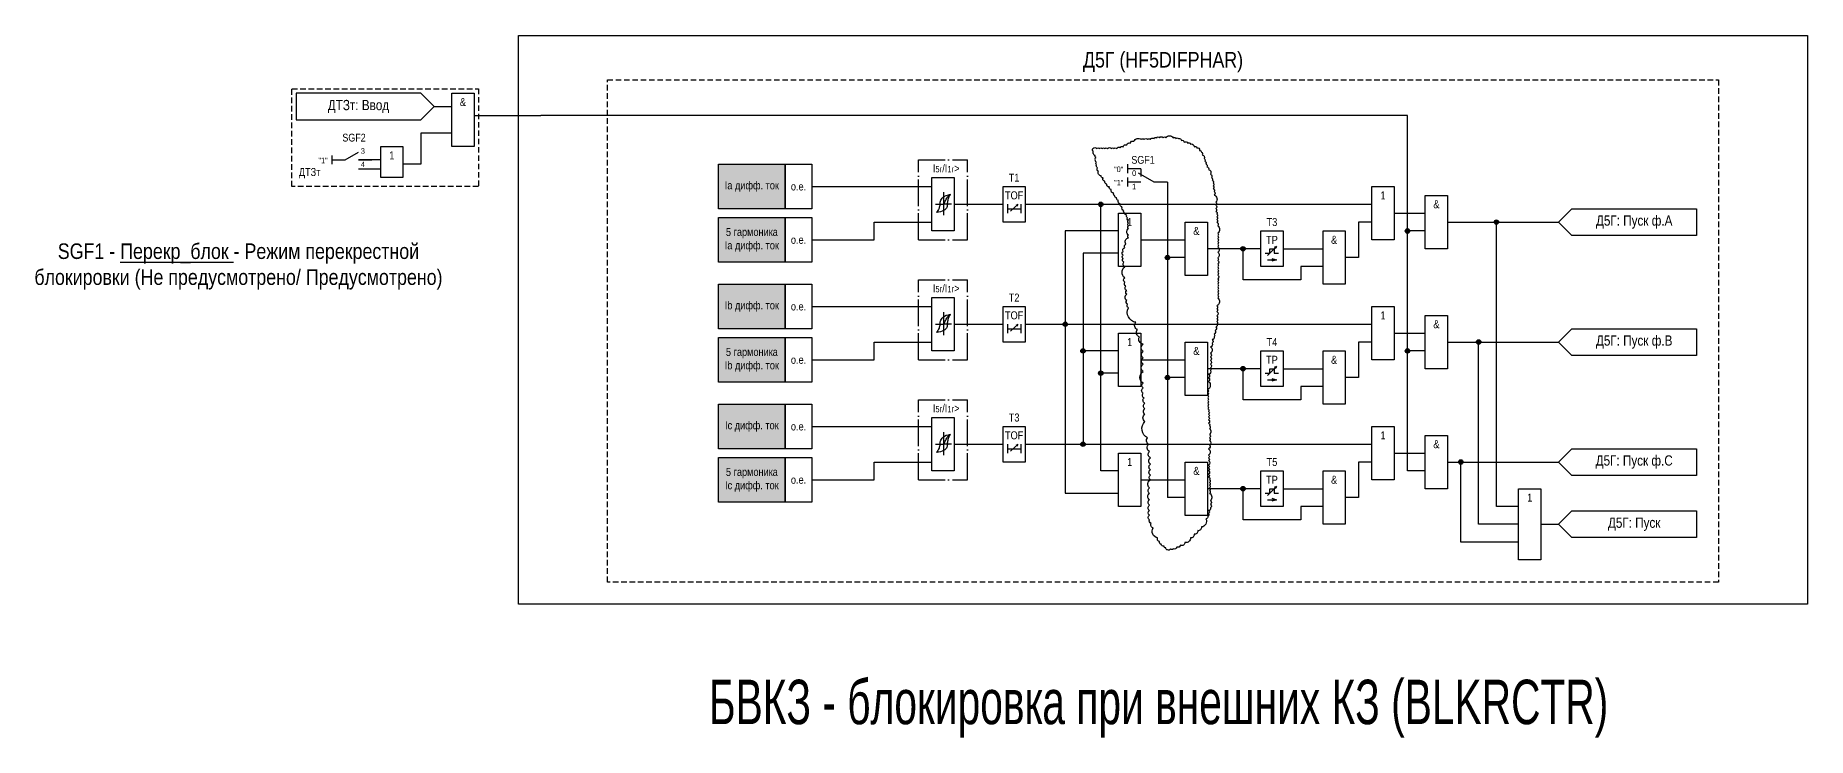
# Model space of a CAD drawing. Header units: millimetres. Extents: x -375 to 2714, y -997 to 626.
# Drawn here: x 144.3 to 543, y -210 to -52 of the extents above; entities that cross this region are included whole.
import ezdxf
from ezdxf.enums import TextEntityAlignment as Align

# ---------------------------------------------------------------- set-up
doc = ezdxf.new("R2010")
doc.units = ezdxf.units.MM
doc.linetypes.add('ACAD_ISO04W100', pattern=[30, 24, -3, 0, -3])
doc.linetypes.add('штриховая2', pattern=[0.375, 0.25, -0.125])
doc.layers.add('invisible', color=10, linetype='Continuous', lineweight=30, plot=False)
doc.layers.add('TEXT', color=7, linetype='Continuous', lineweight=25)
doc.layers.add('Основная', color=7, linetype='Continuous')
doc.styles.add('1.8_Gost_RD', font='ARIALN.TTF', dxfattribs={"height": 1.8})
doc.styles.add('2.5_Gost_RD', font='ARIALN.TTF', dxfattribs={"height": 2.5})
doc.styles.add('3.5_Gost_RD', font='ARIALN.TTF', dxfattribs={"height": 3.5})
doc.styles.add('Вывод', font='ARIALN.TTF', dxfattribs={"height": 2.5})
doc.styles.add('Компонент', font='ARIALN.TTF', dxfattribs={"height": 3.5})

# ---------------------------------------------------------------- blocks, each defined once
blk = doc.blocks.new('*U898')
at = {"layer": 'Основная', "linetype": 'ACAD_ISO04W100', "ltscale": 0.25}
for p, q in [((0, 0), (11, 0)), ((0, -18), (0, 0)), ((11, -18), (11, 0)), ((0, -18), (11, -18))]:
    blk.add_line(p, q, dxfattribs=at)
at = {"layer": 'Основная', "style": 'Компонент'}
blk.add_attdef('ОУ', text='', height=3.5, dxfattribs=at).set_placement((11, 0), align=Align.MIDDLE_CENTER)
blk = doc.blocks.new('Точка')
at = {"ltscale": 100}
h = blk.add_hatch(color=256, dxfattribs=at)
h.dxf.hatch_style = 1
edge = h.paths.add_edge_path()
edge.add_arc((0, 0), 0.5, 0, 360)
blk.add_circle((0, 0), 0.5, dxfattribs=at)
blk = doc.blocks.new('*U958')
at = {"layer": 'Основная', "color": 0}
blk.add_line((0, 0), (7, 4), dxfattribs=at)
at = {"layer": 'Основная', "ltscale": 0.35}
blk.add_line((6, 6), (6, 2.5), dxfattribs=at)
blk = doc.blocks.new('*U1016')
at = {"layer": 'Основная', "color": 0}
for p, q in [((-3, 6), (-9, 6)), ((-3, 0), (-9, 0)), ((9, 0), (3, 0))]:
    blk.add_line(p, q, dxfattribs=at)
at = {"layer": 'Основная', "ltscale": 0.25, "xscale": -1}
blk.add_blockref('*U958', (3, 0), dxfattribs=at)
at = {"layer": 'Основная'}
for tag, height, style, p in [('ОУ', 3.5, 'Компонент', (-2, 10)), ('В1', 2.5, 'Вывод', (-13, 6)), ('В2', 2.5, 'Вывод', (-6, 4)), ('В3', 2.5, 'Вывод', (-6, -2))]:
    blk.add_attdef(tag, text='', height=height, dxfattribs=dict(at, style=style)).set_placement(p, align=Align.MIDDLE_CENTER)
blk = doc.blocks.new('*U956')
at = {"layer": 'Основная', "color": 0}
blk.add_line((0, 0), (6, 3.43), dxfattribs=at)
blk = doc.blocks.new('*U1017')
at = {"layer": 'Основная', "color": 0}
for p, q in [((-9, 0), (-3, 0)), ((3, 0), (9, 0))]:
    blk.add_line(p, q, dxfattribs=at)
at = {"layer": 'Основная', "ltscale": 0.25}
blk.add_blockref('*U956', (-3, 0), dxfattribs=at)
at = {"layer": 'Основная'}
for tag, height, style, p in [('ОУ', 3.5, 'Компонент', (1, 10)), ('В2', 2.5, 'Вывод', (5, 4)), ('В1', 2.5, 'Вывод', (5, -2))]:
    blk.add_attdef(tag, text='', height=height, dxfattribs=dict(at, style=style)).set_placement(p, align=Align.MIDDLE_CENTER)

msp = doc.modelspace()

# ---------------------------------------------------------------- hatches: boundary and pattern name
at = {"ltscale": 100, "true_color": 0xf7941d}
h = msp.add_hatch(color=30, dxfattribs=at)
h.dxf.hatch_style = 1
h.paths.add_polyline_path([(298, -81), (313, -81), (313, -91), (298, -91)])
h = msp.add_hatch(color=30, dxfattribs=at)
h.dxf.hatch_style = 1
h.paths.add_polyline_path([(298, -93), (313, -93), (313, -103), (298, -103)])
h = msp.add_hatch(color=30, dxfattribs=at)
h.dxf.hatch_style = 1
h.paths.add_polyline_path([(298, -108), (313, -108), (313, -118), (298, -118)])
h = msp.add_hatch(color=30, dxfattribs=at)
h.dxf.hatch_style = 1
h.paths.add_polyline_path([(298, -120), (313, -120), (313, -130), (298, -130)])
h = msp.add_hatch(color=30, dxfattribs=at)
h.dxf.hatch_style = 1
h.paths.add_polyline_path([(298, -135), (313, -135), (313, -145), (298, -145)])
h = msp.add_hatch(color=30, dxfattribs=at)
h.dxf.hatch_style = 1
h.paths.add_polyline_path([(298, -147), (313, -147), (313, -157), (298, -157)])

# ---------------------------------------------------------------- linework, layer by layer
at = {"color": 6, "ltscale": 100}
for p, q in [((238, -74), (231, -74)), ((231, -74), (231, -81)), ((211, -79), (211, -81)), ((231, -81), (227, -81))]:
    msp.add_line(p, q, dxfattribs=at)
at = {"ltscale": 100}
for p, q in [((399, -85), (399, -156)), ((421.5, -101.5), (423.5, -99.5)), ((423.5, -99.5), (422.99, -99.75)), ((423.5, -99.5), (423.26, -99.98)), ((420, -100), (408, -100)), ((421.5, -102.5), (423.5, -102.5)), ((425, -100), (434, -100)), ((420, -127), (408, -127)), ((421.5, -128.5), (423.5, -126.5)), ((423.5, -126.5), (422.99, -126.75)), ((423.5, -126.5), (423.26, -126.98)), ((425, -127), (434, -127)), ((421.5, -129.5), (423.5, -129.5)), ((420, -154), (408, -154)), ((421.5, -155.5), (423.5, -153.5)), ((423.5, -153.5), (422.99, -153.75)), ((423.5, -153.5), (423.26, -153.98)), ((425, -154), (434, -154)), ((421.5, -156.5), (423.5, -156.5))]:
    msp.add_line(p, q, dxfattribs=at)
at = {"color": 7, "ltscale": 100}
for p, q in [((363.7, -91.54), (365.37, -90.05)), ((365.37, -90.05), (364.85, -90.27)), ((365.37, -90.05), (365.11, -90.52)), ((363.7, -118.54), (365.37, -117.05)), ((365.37, -117.05), (364.85, -117.27)), ((365.37, -117.05), (365.11, -117.52)), ((363.7, -145.54), (365.37, -144.05)), ((365.37, -144.05), (364.85, -144.27)), ((365.37, -144.05), (365.11, -144.52))]:
    msp.add_line(p, q, dxfattribs=at)
at = {"ltscale": 100}
for points in [[(253, -52), (543, -52), (543, -180), (253, -180)], [(298, -81), (313, -81), (313, -91), (298, -91)], [(313, -81), (319, -81), (319, -91), (313, -91)], [(362, -86), (367, -86), (367, -94), (362, -94)], [(298, -93), (313, -93), (313, -103), (298, -103)], [(313, -93), (319, -93), (319, -103), (313, -103)], [(420, -96), (425, -96), (425, -104), (420, -104)], [(298, -108), (313, -108), (313, -118), (298, -118)], [(313, -108), (319, -108), (319, -118), (313, -118)], [(362, -113), (367, -113), (367, -121), (362, -121)], [(298, -120), (313, -120), (313, -130), (298, -130)], [(313, -120), (319, -120), (319, -130), (313, -130)], [(420, -123), (425, -123), (425, -131), (420, -131)], [(298, -135), (313, -135), (313, -145), (298, -145)], [(313, -135), (319, -135), (319, -145), (313, -145)], [(362, -140), (367, -140), (367, -148), (362, -148)], [(298, -147), (313, -147), (313, -157), (298, -157)], [(313, -147), (319, -147), (319, -157), (313, -157)], [(420, -150), (425, -150), (425, -158), (420, -158)], [(478, -154), (483, -154), (483, -170), (478, -170)]]:
    msp.add_lwpolyline(points, close=True, dxfattribs=at)
at = {"color": 6, "linetype": 'штриховая2', "ltscale": 5}
msp.add_lwpolyline([(202, -64), (244, -64), (244, -86), (202, -86)], close=True, dxfattribs=at)
at = {"color": 6, "ltscale": 100}
for points in [[(234, -68), (231, -65), (203, -65), (203, -71), (231, -71), (234, -68)], [(234, -68), (238, -68)], [(243, -70), (258, -70)], [(211, -80), (214, -80)], [(222, -80), (217, -80)], [(217, -82), (222, -82)]]:
    msp.add_lwpolyline(points, dxfattribs=at)
for points in [[(238, -65), (243, -65), (243, -77), (238, -77)], [(222, -77), (227, -77), (227, -84), (222, -84)]]:
    msp.add_lwpolyline(points, close=True, dxfattribs=at)
at = {"ltscale": 100}
for points in [[(457, -96), (453, -96), (453, -70), (445, -70)], [(363, -90), (363, -92)], [(363, -91), (366, -91)], [(366, -90), (366, -92)], [(367, -90), (445, -90)], [(388, -150), (384, -150), (384, -90)], [(319, -98), (333, -98), (333, -94), (346, -94)], [(445, -94), (442, -94), (442, -102), (439, -102)], [(450, -92), (457, -92)], [(462, -94), (487, -94)], [(478, -158), (473, -158), (473, -94)], [(388, -96), (376, -96), (376, -155), (388, -155)], [(393, -98), (403, -98)], [(457, -123), (453, -123), (453, -96)], [(388, -101), (380, -101), (380, -144)], [(403, -102), (399, -102)], [(434, -104), (429, -104), (429, -107), (416, -107), (416, -100)], [(422.5, -102.17), (423.5, -102.5), (422.5, -102.83)], [(363, -117), (363, -119)], [(363, -118), (366, -118)], [(366, -117), (366, -119)], [(367, -117), (445, -117)], [(450, -119), (457, -119)], [(319, -125), (333, -125), (333, -121), (346, -121)], [(388, -123), (380, -123)], [(445, -121), (442, -121), (442, -129), (439, -129)], [(457, -150), (453, -150), (453, -123)], [(462, -121), (487, -121)], [(478, -162), (469, -162), (469, -121)], [(393, -125), (403, -125)], [(434, -131), (429, -131), (429, -134), (416, -134), (416, -127)], [(388, -128), (384, -128)], [(403, -129), (399, -129)], [(422.5, -129.17), (423.5, -129.5), (422.5, -129.83)], [(363, -144), (363, -146)], [(363, -145), (366, -145)], [(366, -144), (366, -146)], [(367, -144), (445, -144)], [(450, -146), (457, -146)], [(319, -152), (333, -152), (333, -148), (346, -148)], [(388, -150), (385, -150)], [(445, -148), (442, -148), (442, -156), (439, -156)], [(462, -148), (487, -148)], [(478, -166), (465, -166), (465, -148)], [(393, -152), (403, -152)], [(434, -158), (429, -158), (429, -161), (416, -161), (416, -154)], [(403, -156), (399, -156)], [(422.5, -156.17), (423.5, -156.5), (422.5, -156.83)], [(483, -162), (487, -162)]]:
    msp.add_lwpolyline(points, dxfattribs=at)
at = {"color": 7, "ltscale": 100}
for points in [[(421, -101), (422, -101), (422, -100), (423, -100), (423, -101), (424, -101)], [(421, -128), (422, -128), (422, -127), (423, -127), (423, -128), (424, -128)], [(421, -155), (422, -155), (422, -154), (423, -154), (423, -155), (424, -155)]]:
    msp.add_lwpolyline(points, dxfattribs=at)
at = {"layer": 'invisible', "color": 6, "ltscale": 100}
msp.add_line((453, -70), (258, -70), dxfattribs=at)
at = {"layer": 'invisible', "ltscale": 100}
msp.add_lwpolyline([(382.24, -77.47, -0.520567), (383.06, -77.47, -0.520567), (383.06, -77.47, -0.520567), (383.68, -77.47, -0.520567), (383.68, -77.47, -0.520567), (384.29, -77.47, -0.520567), (384.29, -77.47, -0.520567), (384.91, -77.47, -0.520567), (384.91, -77.47, -0.520567), (385.52, -77.47, -0.520567), (385.52, -77.47, -0.520567), (386.34, -77.47, -0.520567), (386.34, -77.47, -0.520567), (386.96, -77.47, -0.520567), (386.96, -77.47, -0.520567), (387.57, -77.47, -0.520567), (387.57, -77.47, -0.520567), (388.39, -77.26, -0.520567), (388.39, -77.26, -0.520567), (389, -77.06, -0.520567), (389, -77.06, -0.520567), (389.82, -76.65, -0.520567), (389.82, -76.65, -0.520567), (390.64, -76.24, -0.520567), (390.64, -76.24, -0.520567), (391.46, -75.83, -0.520567), (391.46, -75.83, -0.520567), (393.1, -75.42, -0.520567), (393.1, -75.42, -0.520567), (393.72, -75.42, -0.520567), (393.72, -75.42, -0.520567), (394.54, -75.42, -0.520567), (394.54, -75.42, -0.520567), (395.15, -75.42, -0.520567), (395.15, -75.42, -0.520567), (395.97, -75.21, -0.520567), (395.97, -75.21, -0.520567), (396.58, -75.01, -0.520567), (396.58, -75.01, -0.520567), (397.2, -75.01, -0.520567), (397.2, -75.01, -0.520567), (398.02, -75.01, -0.520567), (398.02, -75.01, -0.520567), (398.63, -75.01, -0.520567), (398.63, -75.01, -0.520567), (400.27, -75.01, -0.520567), (400.27, -75.01, -0.520567), (400.89, -75.21, -0.520567), (400.89, -75.21, -0.520567), (401.5, -75.21, -0.520567), (401.5, -75.21, -0.520567), (402.12, -75.62, -0.520567), (402.12, -75.62, -0.520567), (402.73, -76.03, -0.520567), (402.73, -76.03, -0.520567), (403.55, -76.24, -0.520567), (403.55, -76.24, -0.520567), (404.17, -76.44, -0.520567), (404.17, -76.44, -0.520567), (404.98, -77.06, -0.520567), (404.98, -77.06, -0.520567), (405.6, -77.26, -0.520567), (405.6, -77.26, -0.520567), (406.21, -77.87, -0.520567), (406.21, -77.87, -0.520567), (406.62, -78.28, -0.520567), (406.62, -78.28, -0.520567), (406.83, -78.9, -0.520567), (406.83, -78.9, -0.520567), (407.24, -79.72, -0.520567), (407.24, -79.72, -0.520567), (407.44, -80.33, -0.520567), (407.44, -80.33, -0.520567), (407.65, -80.95, -0.520567), (407.65, -80.95, -0.520567), (407.85, -81.56, -0.520567), (407.85, -81.56, -0.520567), (408.26, -82.17, -0.520567), (408.26, -82.17, -0.520567), (408.67, -83.2, -0.520567), (408.67, -83.2, -0.520567), (408.88, -84.02, -0.520567), (408.88, -84.02, -0.520567), (409.08, -84.63, -0.520567), (409.08, -84.63, -0.520567), (409.29, -85.24, -0.520567), (409.29, -85.24, -0.520567), (409.29, -85.86, -0.520567), (409.29, -85.86, -0.520567), (409.29, -86.47, -0.520567), (409.29, -86.47, -0.520567), (409.49, -87.09, -0.520567), (409.49, -87.09, -0.520567), (409.49, -87.91, -0.520567), (409.49, -87.91, -0.520567), (409.9, -89.54, -0.520567), (409.9, -89.54, -0.520567), (409.9, -90.16, -0.520567), (409.9, -90.16, -0.520567), (409.9, -90.98, -0.520567), (409.9, -90.98, -0.520567), (409.9, -91.59, -0.520567), (409.9, -91.59, -0.520567), (410.11, -92.2, -0.520567), (410.11, -92.2, -0.520567), (410.11, -92.82, -0.520567), (410.11, -92.82, -0.520567), (410.11, -93.43, -0.520567), (410.11, -93.43, -0.520567), (410.11, -94.05, -0.520567), (410.11, -94.05, -0.520567), (410.31, -94.87, -0.520567), (410.31, -94.87, -0.520567), (410.31, -96.5, -0.520567), (410.31, -96.5, -0.520567), (410.31, -97.12, -0.520567), (410.31, -97.12, -0.520567), (410.31, -97.73, -0.520567), (410.31, -97.73, -0.520567), (410.31, -98.35, -0.520567), (410.31, -98.35, -0.520567), (410.31, -98.96, -0.520567), (410.31, -98.96, -0.520567), (410.31, -99.57, -0.520567), (410.31, -99.57, -0.520567), (410.31, -100.8, -0.520567), (410.31, -100.8, -0.520567), (410.31, -102.03, -0.520567), (410.31, -102.03, -0.520567), (410.31, -102.64, -0.520567), (410.31, -102.64, -0.520567), (410.31, -103.46, -0.520567), (410.31, -103.46, -0.520567), (410.31, -104.08, -0.520567), (410.31, -104.08, -0.520567), (410.31, -104.69, -0.520567), (410.31, -104.69, -0.520567), (410.31, -105.31, -0.520567), (410.31, -105.31, -0.520567), (410.31, -105.92, -0.520567), (410.31, -105.92, -0.520567), (410.31, -106.74, -0.520567), (410.31, -106.74, -0.520567), (410.31, -107.35, -0.520567), (410.31, -107.35, -0.520567), (410.31, -107.97, -0.520567), (410.31, -107.97, -0.520567), (410.31, -108.58, -0.520567), (410.31, -108.58, -0.520567), (410.31, -109.19, -0.520567), (410.31, -109.19, -0.520567), (410.31, -109.81, -0.520567), (410.31, -109.81, -0.520567), (410.31, -110.42, -0.520567), (410.31, -110.42, -0.520567), (410.31, -111.04, -0.520567), (410.31, -111.04, -0.520567), (410.11, -112.88, -0.520567), (410.11, -112.88, -0.520567), (410.11, -113.49, -0.520567), (410.11, -113.49, -0.520567), (410.11, -114.11, -0.520567), (410.11, -114.11, -0.520567), (410.11, -115.13, -0.520567), (410.11, -115.13, -0.520567), (410.11, -115.74, -0.520567), (410.11, -115.74, -0.520567), (410.11, -116.36, -0.520567), (410.11, -116.36, -0.520567), (410.11, -116.97, -0.520567), (410.11, -116.97, -0.520567), (409.9, -117.59, -0.520567), (409.9, -117.59, -0.520567), (409.7, -118.41, -0.520567), (409.7, -118.41, -0.520567), (409.49, -119.22, -0.520567), (409.49, -119.22, -0.520567), (409.49, -119.84, -0.520567), (409.49, -119.84, -0.520567), (409.08, -120.45, -0.520567), (409.08, -120.45, -0.520567), (409.08, -121.27, -0.520567), (409.08, -121.27, -0.520567), (408.67, -122.09, -0.520567), (408.67, -122.09, -0.520567), (408.67, -123.52, -0.520567), (408.67, -123.52, -0.520567), (408.67, -124.34, -0.520567), (408.67, -124.34, -0.520567), (408.67, -125.16, -0.520567), (408.67, -125.16, -0.520567), (408.67, -125.98, -0.520567), (408.67, -125.98, -0.520567), (408.67, -126.8, -0.520567), (408.67, -126.8, -0.520567), (408.67, -127.41, -0.520567), (408.67, -127.41, -0.520567), (408.26, -128.23, -0.520567), (408.26, -128.23, -0.520567), (408.26, -129.05, -0.520567), (408.26, -129.05, -0.520567), (408.26, -129.87, -0.520567), (408.26, -129.87, -0.520567), (408.06, -131.71, -0.520567), (408.06, -131.71, -0.520567), (408.06, -132.33, -0.520567), (408.06, -132.33, -0.520567), (408.06, -132.94, -0.520567), (408.06, -132.94, -0.520567), (408.06, -133.55, -0.520567), (408.06, -133.55, -0.520567), (408.06, -134.17, -0.520567), (408.06, -134.17, -0.520567), (408.06, -134.78, -0.520567), (408.06, -134.78, -0.520567), (408.06, -135.4, -0.520567), (408.06, -135.4, -0.520567), (408.06, -136.01, -0.520567), (408.06, -136.01, -0.520567), (408.26, -136.62, -0.520567), (408.26, -136.62, -0.520567), (408.26, -137.24, -0.520567), (408.26, -137.24, -0.520567), (408.26, -137.85, -0.520567), (408.26, -137.85, -0.520567), (408.26, -138.47, -0.520567), (408.26, -138.47, -0.520567), (408.26, -139.29, -0.520567), (408.26, -139.29, -0.520567), (408.47, -139.9, -0.520567), (408.47, -139.9, -0.520567), (408.47, -140.51, -0.520567), (408.47, -140.51, -0.520567), (408.47, -141.74, -0.520567), (408.47, -141.74, -0.520567), (408.47, -142.56, -0.520567), (408.47, -142.56, -0.520567), (408.47, -143.18, -0.520567), (408.47, -143.18, -0.520567), (408.47, -144.2, -0.520567), (408.47, -144.2, -0.520567), (408.26, -145.02, -0.520567), (408.26, -145.02, -0.520567), (408.26, -146.45, -0.520567), (408.26, -146.45, -0.520567), (408.26, -147.06, -0.520567), (408.26, -147.06, -0.520567), (408.26, -147.68, -0.520567), (408.26, -147.68, -0.520567), (408.26, -148.7, -0.520567), (408.26, -148.7, -0.520567), (408.26, -149.32, -0.520567), (408.26, -149.32, -0.520567), (408.26, -149.93, -0.520567), (408.26, -149.93, -0.520567), (408.26, -150.75, -0.520567), (408.26, -150.75, -0.520567), (408.26, -151.36, -0.520567), (408.26, -151.36, -0.520567), (408.47, -151.98, -0.520567), (408.47, -151.98, -0.520567), (408.47, -152.59, -0.520567), (408.47, -152.59, -0.520567), (408.47, -153.21, -0.520567), (408.47, -153.21, -0.520567), (408.47, -153.82, -0.520567), (408.47, -153.82, -0.520567), (408.47, -154.43, -0.520567), (408.47, -154.43, -0.520567), (408.47, -155.05, -0.520567), (408.47, -155.05, -0.520567), (408.67, -156.69, -0.520567), (408.67, -156.69, -0.520567), (408.67, -157.5, -0.520567), (408.67, -157.5, -0.520567), (408.67, -158.32, -0.520567), (408.67, -158.32, -0.520567), (408.26, -158.94, -0.520567), (408.26, -158.94, -0.520567), (408.26, -159.55, -0.520567), (408.26, -159.55, -0.520567), (408.06, -160.17, -0.520567), (408.06, -160.17, -0.520567), (407.65, -160.78, -0.520567), (407.65, -160.78, -0.520567), (406.62, -162.62, -0.520567), (406.62, -162.62, -0.520567), (405.8, -163.44, -0.520567), (405.8, -163.44, -0.520567), (404.98, -164.26, -0.520567), (404.98, -164.26, -0.520567), (404.17, -165.08, -0.520567), (404.17, -165.08, -0.520567), (402.94, -166.1, -0.520567), (402.94, -166.1, -0.520567), (401.91, -166.72, -0.520567), (401.91, -166.72, -0.520567), (401.09, -167.13, -0.520567), (401.09, -167.13, -0.520567), (400.27, -167.54, -0.520567), (400.27, -167.54, -0.520567), (399.66, -167.54, -0.520567), (399.66, -167.54, -0.520567), (399.04, -167.74, -0.520567), (399.04, -167.74, -0.520567), (398.63, -167.33, -0.520567), (398.63, -167.33, -0.520567), (398.22, -166.92, -0.520567), (398.22, -166.92, -0.520567), (397.61, -166.51, -0.520567), (397.61, -166.51, -0.520567), (397.2, -165.9, -0.520567), (397.2, -165.9, -0.520567), (396.79, -165.08, -0.520567), (396.79, -165.08, -0.520567), (395.77, -162.83, -0.520567), (395.77, -162.83, -0.520567), (395.36, -161.8, -0.520567), (395.36, -161.8, -0.520567), (394.95, -160.98, -0.520567), (394.95, -160.98, -0.520567), (394.95, -159.96, -0.520567), (394.95, -159.96, -0.520567), (394.95, -158.94, -0.520567), (394.95, -158.94, -0.520567), (394.95, -157.71, -0.520567), (394.95, -157.71, -0.520567), (394.95, -156.48, -0.520567), (394.95, -156.48, -0.520567), (394.95, -155.05, -0.520567), (394.95, -155.05, -0.520567), (394.95, -153.82, -0.520567), (394.95, -153.82, -0.520567), (395.15, -151.98, -0.520567), (395.15, -151.98, -0.520567), (395.15, -150.95, -0.520567), (395.15, -150.95, -0.520567), (395.15, -149.73, -0.520567), (395.15, -149.73, -0.520567), (395.15, -148.5, -0.520567), (395.15, -148.5, -0.520567), (395.15, -147.06, -0.520567), (395.15, -147.06, -0.520567), (394.95, -145.63, -0.520567), (394.95, -145.63, -0.520567), (394.74, -143.99, -0.520567), (394.74, -143.99, -0.520567), (394.54, -142.56, -0.520567), (394.54, -142.56, -0.520567), (393.92, -138.88, -0.520567), (393.92, -138.88, -0.520567), (393.92, -137.24, -0.520567), (393.92, -137.24, -0.520567), (393.92, -136.01, -0.520567), (393.92, -136.01, -0.520567), (393.92, -134.78, -0.520567), (393.92, -134.78, -0.520567), (393.72, -133.55, -0.520567), (393.72, -133.55, -0.520567), (393.51, -132.53, -0.520567), (393.51, -132.53, -0.520567), (393.51, -131.3, -0.520567), (393.51, -131.3, -0.520567), (393.51, -130.28, -0.520567), (393.51, -130.28, -0.520567), (393.51, -127.62, -0.520567), (393.51, -127.62, -0.520567), (393.51, -125.98, -0.520567), (393.51, -125.98, -0.520567), (393.51, -124.55, -0.520567), (393.51, -124.55, -0.520567), (393.51, -123.11, -0.520567), (393.51, -123.11, -0.520567), (393.51, -121.48, -0.520567), (393.51, -121.48, -0.520567), (392.69, -119.84, -0.520567), (392.69, -119.84, -0.520567), (392.28, -118.2, -0.520567), (392.28, -118.2, -0.520567), (391.87, -116.56, -0.520567), (391.87, -116.56, -0.520567), (390.23, -113.29, -0.520567), (390.23, -113.29, -0.520567), (390.03, -112.47, -0.520567), (390.03, -112.47, -0.520567), (389.82, -111.65, -0.520567), (389.82, -111.65, -0.520567), (389.82, -110.22, -0.520567), (389.82, -110.22, -0.520567), (389.82, -109.4, -0.520567), (389.82, -109.4, -0.520567), (389.62, -108.38, -0.520567), (389.62, -108.38, -0.520567), (389.41, -107.56, -0.520567), (389.41, -107.56, -0.520567), (389.41, -106.53, -0.520567), (389.41, -106.53, -0.520567), (389.41, -104.08, -0.520567), (389.41, -104.08, -0.520567), (389.21, -103.05, -0.520567), (389.21, -103.05, -0.520567), (389, -102.23, -0.520567), (389, -102.23, -0.520567), (389, -101.42, -0.520567), (389, -101.42, -0.520567), (389, -100.6, -0.520567), (389, -100.6, -0.520567), (389.41, -99.78, -0.520567), (389.41, -99.78, -0.520567), (389.62, -98.96, -0.520567), (389.62, -98.96, -0.520567), (390.23, -97.53, -0.520567), (390.23, -97.53, -0.520567), (390.23, -96.91, -0.520567), (390.23, -96.91, -0.520567), (390.23, -95.48, -0.520567), (390.23, -95.48, -0.520567), (390.23, -94.87, -0.520567), (390.23, -94.87, -0.520567), (390.23, -94.25, -0.520567), (390.23, -94.25, -0.520567), (390.23, -93.64, -0.520567), (390.23, -93.64, -0.520567), (390.03, -93.02, -0.520567), (390.03, -93.02, -0.520567), (389.82, -92.41, -0.520567), (389.82, -92.41, -0.520567), (389.41, -92, -0.520567), (389.41, -92, -0.520567), (389.21, -91.39, -0.520567), (389.21, -91.39, -0.520567), (388.8, -90.57, -0.520567), (388.8, -90.57, -0.520567), (388.39, -89.95, -0.520567), (388.39, -89.95, -0.520567), (387.98, -89.13, -0.520567), (387.98, -89.13, -0.520567), (387.57, -88.52, -0.520567), (387.57, -88.52, -0.520567), (387.16, -88.11, -0.520567), (387.16, -88.11, -0.520567), (386.96, -87.5, -0.520567), (386.96, -87.5, -0.520567), (386.34, -86.68, -0.520567), (386.34, -86.68, -0.520567), (385.93, -86.06, -0.520567), (385.93, -86.06, -0.520567), (385.32, -85.45, -0.520567), (385.32, -85.45, -0.520567), (384.91, -84.83, -0.520567), (384.91, -84.83, -0.520567), (384.5, -84.02, -0.520567), (384.5, -84.02, -0.520567), (384.09, -83.61, -0.520567), (384.09, -83.61, -0.520567), (383.47, -82.58, -0.520567), (383.47, -82.58, -0.520567), (383.27, -81.76, -0.520567), (383.27, -81.76, -0.520567), (383.06, -81.15, -0.520567), (383.06, -81.15, -0.520567), (383.06, -80.54, -0.520567), (383.06, -80.54, -0.520567), (382.8, -79.97, -0.520567), (382.8, -79.97, -0.520567), (382.96, -79.47, -0.520567), (382.96, -79.47, -0.520567), (382.77, -79, -0.520567), (382.77, -79, -0.520567), (382.39, -78.65, -0.520567), (382.39, -78.65, -0.520567), (382.39, -78.15, -0.520567), (382.39, -78.15, -0.520567)], format="xyb", close=True, dxfattribs=at)
at = {"layer": 'Основная', "ltscale": 100}
for p, q in [((390, -81), (390, -83)), ((346, -85.5), (346, -84)), ((346, -84), (351, -84)), ((346, -93), (346, -85)), ((351, -84), (351, -90)), ((390, -84), (390, -86)), ((351, -90), (362, -90)), ((351, -90), (351, -96)), ((346, -96), (346, -93)), ((351, -96), (346, -96)), ((346, -112.5), (346, -111)), ((346, -111), (351, -111)), ((351, -111), (351, -117)), ((346, -120), (346, -112)), ((351, -117), (362, -117)), ((351, -117), (351, -123)), ((346, -123), (346, -120)), ((351, -123), (346, -123)), ((346, -139.5), (346, -138)), ((346, -138), (351, -138)), ((346, -147), (346, -139)), ((351, -138), (351, -144)), ((346, -150), (346, -147)), ((351, -144), (362, -144)), ((351, -144), (351, -150)), ((351, -150), (346, -150))]:
    msp.add_line(p, q, dxfattribs=at)
at = {"layer": 'Основная', "color": 7, "ltscale": 100}
for p, q in [((319, -86), (346, -86)), ((346.79, -90), (348.6, -90)), ((350.42, -90), (348.6, -90)), ((319, -113), (346, -113)), ((346.79, -117), (348.6, -117)), ((350.42, -117), (348.6, -117)), ((319, -140), (346, -140)), ((346.79, -144), (348.6, -144)), ((350.42, -144), (348.6, -144))]:
    msp.add_line(p, q, dxfattribs=at)
at = {"layer": 'Основная'}
for p, q in [((348.6, -87.28), (348.6, -92.48)), ((348.6, -114.28), (348.6, -119.48)), ((348.6, -141.28), (348.6, -146.48))]:
    msp.add_line(p, q, dxfattribs=at)
at = {"layer": 'Основная', "linetype": 'штриховая2', "ltscale": 5}
msp.add_lwpolyline([(273, -62), (523, -62), (523, -175), (273, -175)], close=True, dxfattribs=at)
at = {"layer": 'Основная', "ltscale": 100}
for points in [[(445, -86), (450, -86), (450, -98), (445, -98)], [(457, -88), (462, -88), (462, -100), (457, -100)], [(518, -91), (518, -97), (490, -97), (487, -94), (490, -91)], [(388, -92), (393, -92), (393, -104), (388, -104)], [(403, -94), (408, -94), (408, -106), (403, -106)], [(434, -96), (439, -96), (439, -108), (434, -108)], [(445, -113), (450, -113), (450, -125), (445, -125)], [(457, -115), (462, -115), (462, -127), (457, -127)], [(388, -119), (393, -119), (393, -131), (388, -131)], [(518, -118), (518, -124), (490, -124), (487, -121), (490, -118)], [(403, -121), (408, -121), (408, -133), (403, -133)], [(434, -123), (439, -123), (439, -135), (434, -135)], [(445, -140), (450, -140), (450, -152), (445, -152)], [(457, -142), (462, -142), (462, -154), (457, -154)], [(388, -146), (393, -146), (393, -158), (388, -158)], [(518, -145), (518, -151), (490, -151), (487, -148), (490, -145)], [(403, -148), (408, -148), (408, -160), (403, -160)], [(434, -150), (439, -150), (439, -162), (434, -162)], [(518, -159), (518, -165), (490, -165), (487, -162), (490, -159)]]:
    msp.add_lwpolyline(points, close=True, dxfattribs=at)
at = {"layer": 'Основная'}
for points in [[(347.8, -90.08), (347.6, -90.87), (347, -91.88)], [(349.48, -90.08), (349.25, -90.87), (348.76, -91.33), (347, -91.88)], [(347.8, -90.08), (347.95, -89.29), (348.44, -88.46), (350.2, -87.74)], [(348.6, -90), (349, -89.28), (349.47, -88.4), (350.2, -87.74)], [(349.48, -90.08), (349.6, -89.29), (349.81, -88.46), (350.2, -87.74)], [(347.8, -117.08), (347.95, -116.29), (348.44, -115.46), (350.2, -114.74)], [(348.6, -117), (349, -116.28), (349.47, -115.4), (350.2, -114.74)], [(349.48, -117.08), (349.6, -116.29), (349.81, -115.46), (350.2, -114.74)], [(347.8, -117.08), (347.6, -117.87), (347, -118.88)], [(349.48, -117.08), (349.25, -117.87), (348.76, -118.33), (347, -118.88)], [(347.8, -144.08), (347.95, -143.29), (348.44, -142.46), (350.2, -141.74)], [(348.6, -144), (349, -143.28), (349.47, -142.4), (350.2, -141.74)], [(349.48, -144.08), (349.6, -143.29), (349.81, -142.46), (350.2, -141.74)], [(347.8, -144.08), (347.6, -144.87), (347, -145.88)], [(349.48, -144.08), (349.25, -144.87), (348.76, -145.33), (347, -145.88)]]:
    msp.add_spline(points, degree=3, dxfattribs=at)

# ---------------------------------------------------------------- block references
at = {"color": 6, "ltscale": 100, "xscale": 0.5, "yscale": 0.5, "zscale": 0.5}
msp.add_blockref('*U1017', (215.5, -80), dxfattribs=at).add_auto_attribs({'ОУ': 'SGF2', 'В1': '4', 'В2': '3'})
at = {"layer": 'Основная', "ltscale": 0.25}
ref = msp.add_blockref('*U1016', (394.5, -85), dxfattribs=dict(at, xscale=0.5, yscale=0.5, zscale=0.5))
ref.add_attrib('ОУ', 'SGF1', dxfattribs={"height": 1.75, "style": 'Компонент'}).set_placement((393.5, -80), align=Align.MIDDLE_CENTER)
ref.add_attrib('В2', '0', dxfattribs={"height": 1.25, "style": 'Вывод'}).set_placement((391.5, -83), align=Align.MIDDLE_CENTER)
ref.add_attrib('В3', '1', dxfattribs={"height": 1.25, "style": 'Вывод'}).set_placement((391.5, -86), align=Align.MIDDLE_CENTER)
for p in [(343, -80), (343, -107), (343, -134)]:
    msp.add_blockref('*U898', p, dxfattribs=at)
at = {"layer": 'Основная', "ltscale": 100}
for p in [(384, -90), (453, -96), (473, -94), (416, -100), (399, -102), (376, -117), (380, -123), (453, -123), (469, -121), (384, -128), (416, -127), (399, -129), (380, -144), (465, -148), (465, -148), (416, -154)]:
    msp.add_blockref('Точка', p, dxfattribs=at)

# ---------------------------------------------------------------- texts
at = {"color": 30, "ltscale": 100, "attachment_point": 5}
for s, insert, char_height, width, style in [('\\pt108.5;Д5Г (HF5DIFPHAR)', (398, -58), 3.5, 250, '3.5_Gost_RD'), ('ДТЗт', (206, -83), 1.8, 8, '2.5_Gost_RD'), ('SGF1 - {\\LПерекр_блок} - Режим перекрестной блокировки (Не предусмотрено/ Предусмотрено)', (190, -104), 3.5, 97.0715, '3.5_Gost_RD'), ('{\\W0.8;\\C3;БВКЗ - блокировка при внешних КЗ (BLKRCTR)}', (397, -203.5), 10, 290, '3.5_Gost_RD')]:
    msp.add_mtext(s, dxfattribs=dict(at, insert=insert, char_height=char_height, width=width, style=style))
at = {"color": 6, "ltscale": 100, "char_height": 1.8, "width": 5, "attachment_point": 5, "style": '2.5_Gost_RD'}
for s, insert in [('&', (240.5, -67)), ('1', (224.5, -79))]:
    msp.add_mtext(s, dxfattribs=dict(at, insert=insert))
at = {"color": 6, "ltscale": 100, "insert": (208, -79.5), "char_height": 1.25, "attachment_point": 1, "style": '3.5_Gost_RD'}
msp.add_mtext_dynamic_manual_height_columns('"1"', width=2, gutter_width=17.5, heights=[0], dxfattribs=at)
at = {"ltscale": 100, "char_height": 1.8, "attachment_point": 5}
for s, insert, width, style in [('T1', (364.5, -84), 5, '2.5_Gost_RD'), ('Ia дифф. ток', (305.5, -86), 15, '1.8_Gost_RD'), ('о.е.', (316, -86), 6, '1.8_Gost_RD'), ('TOF', (364.5, -88), 5, '2.5_Gost_RD'), ('5 гармоника\\PIa дифф. ток', (305.5, -98), 15, '1.8_Gost_RD'), ('T3', (422.5, -94), 5, '2.5_Gost_RD'), ('о.е.', (316, -98), 6, '1.8_Gost_RD'), ('TP', (422.5, -98), 5, '2.5_Gost_RD'), ('T2', (364.5, -111), 5, '2.5_Gost_RD'), ('Ib дифф. ток', (305.5, -113), 15, '1.8_Gost_RD'), ('о.е.', (316, -113), 6, '1.8_Gost_RD'), ('TOF', (364.5, -115), 5, '2.5_Gost_RD'), ('5 гармоника\\PIb дифф. ток', (305.5, -125), 15, '1.8_Gost_RD'), ('T4', (422.5, -121), 5, '2.5_Gost_RD'), ('о.е.', (316, -125), 6, '1.8_Gost_RD'), ('TP', (422.5, -125), 5, '2.5_Gost_RD'), ('Ic дифф. ток', (305.5, -140), 15, '1.8_Gost_RD'), ('о.е.', (316, -140), 6, '1.8_Gost_RD'), ('T3', (364.5, -138), 5, '2.5_Gost_RD'), ('TOF', (364.5, -142), 5, '2.5_Gost_RD'), ('T5', (422.5, -148), 5, '2.5_Gost_RD'), ('5 гармоника\\PIc дифф. ток', (305.5, -152), 15, '1.8_Gost_RD'), ('о.е.', (316, -152), 6, '1.8_Gost_RD'), ('TP', (422.5, -152), 5, '2.5_Gost_RD')]:
    msp.add_mtext(s, dxfattribs=dict(at, insert=insert, width=width, style=style))
at = {"layer": 'TEXT', "ltscale": 100, "insert": (217, -68), "char_height": 2.3, "width": 28, "attachment_point": 5, "style": '2.5_Gost_RD'}
msp.add_mtext('ДТЗт: Ввод', dxfattribs=at)
at = {"layer": 'Основная', "color": 7, "ltscale": 100, "char_height": 1.8, "attachment_point": 1, "style": '1.8_Gost_RD'}
for insert in [(347, -81), (347, -108), (347, -135)]:
    msp.add_mtext_dynamic_manual_height_columns('\\pi-0.78314;I{\\H0.77778x;5г\\H1.2857x;/I\\H0.77778x;1г\\H1.2857x;>}', width=4, gutter_width=17.5, heights=[0], dxfattribs=dict(at, insert=insert))
at = {"layer": 'Основная', "ltscale": 100, "char_height": 1.25, "attachment_point": 1, "style": '3.5_Gost_RD'}
for s, insert in [('"0"', (387, -81.5)), ('"1"', (387, -84.5))]:
    msp.add_mtext_dynamic_manual_height_columns(s, width=2, gutter_width=17.5, heights=[0], dxfattribs=dict(at, insert=insert))
at = {"layer": 'Основная', "ltscale": 100, "char_height": 1.8, "width": 5, "attachment_point": 5, "style": '2.5_Gost_RD'}
for s, insert in [('1', (447.5, -88)), ('&', (459.5, -90)), ('1', (390.5, -94)), ('&', (405.5, -96)), ('&', (436.5, -98)), ('1', (447.5, -115)), ('&', (459.5, -117)), ('1', (390.5, -121)), ('&', (405.5, -123)), ('&', (436.5, -125)), ('1', (447.5, -142)), ('&', (459.5, -144)), ('1', (390.5, -148)), ('&', (405.5, -150)), ('&', (436.5, -152)), ('1', (480.5, -156))]:
    msp.add_mtext(s, dxfattribs=dict(at, insert=insert))
at = {"layer": 'Основная', "color": 0, "ltscale": 100, "char_height": 2.3, "width": 28, "attachment_point": 5, "style": '2.5_Gost_RD'}
for s, insert in [('{\\C256;Д5Г: Пуск ф.А}', (504, -94)), ('Д5Г: Пуск ф.B', (504, -121)), ('{\\C256;Д5Г: Пуск ф.C}', (504, -148)), ('{\\C256;Д5Г: Пуск}', (504, -162))]:
    msp.add_mtext(s, dxfattribs=dict(at, insert=insert))

doc.saveas('drawing.dxf')
